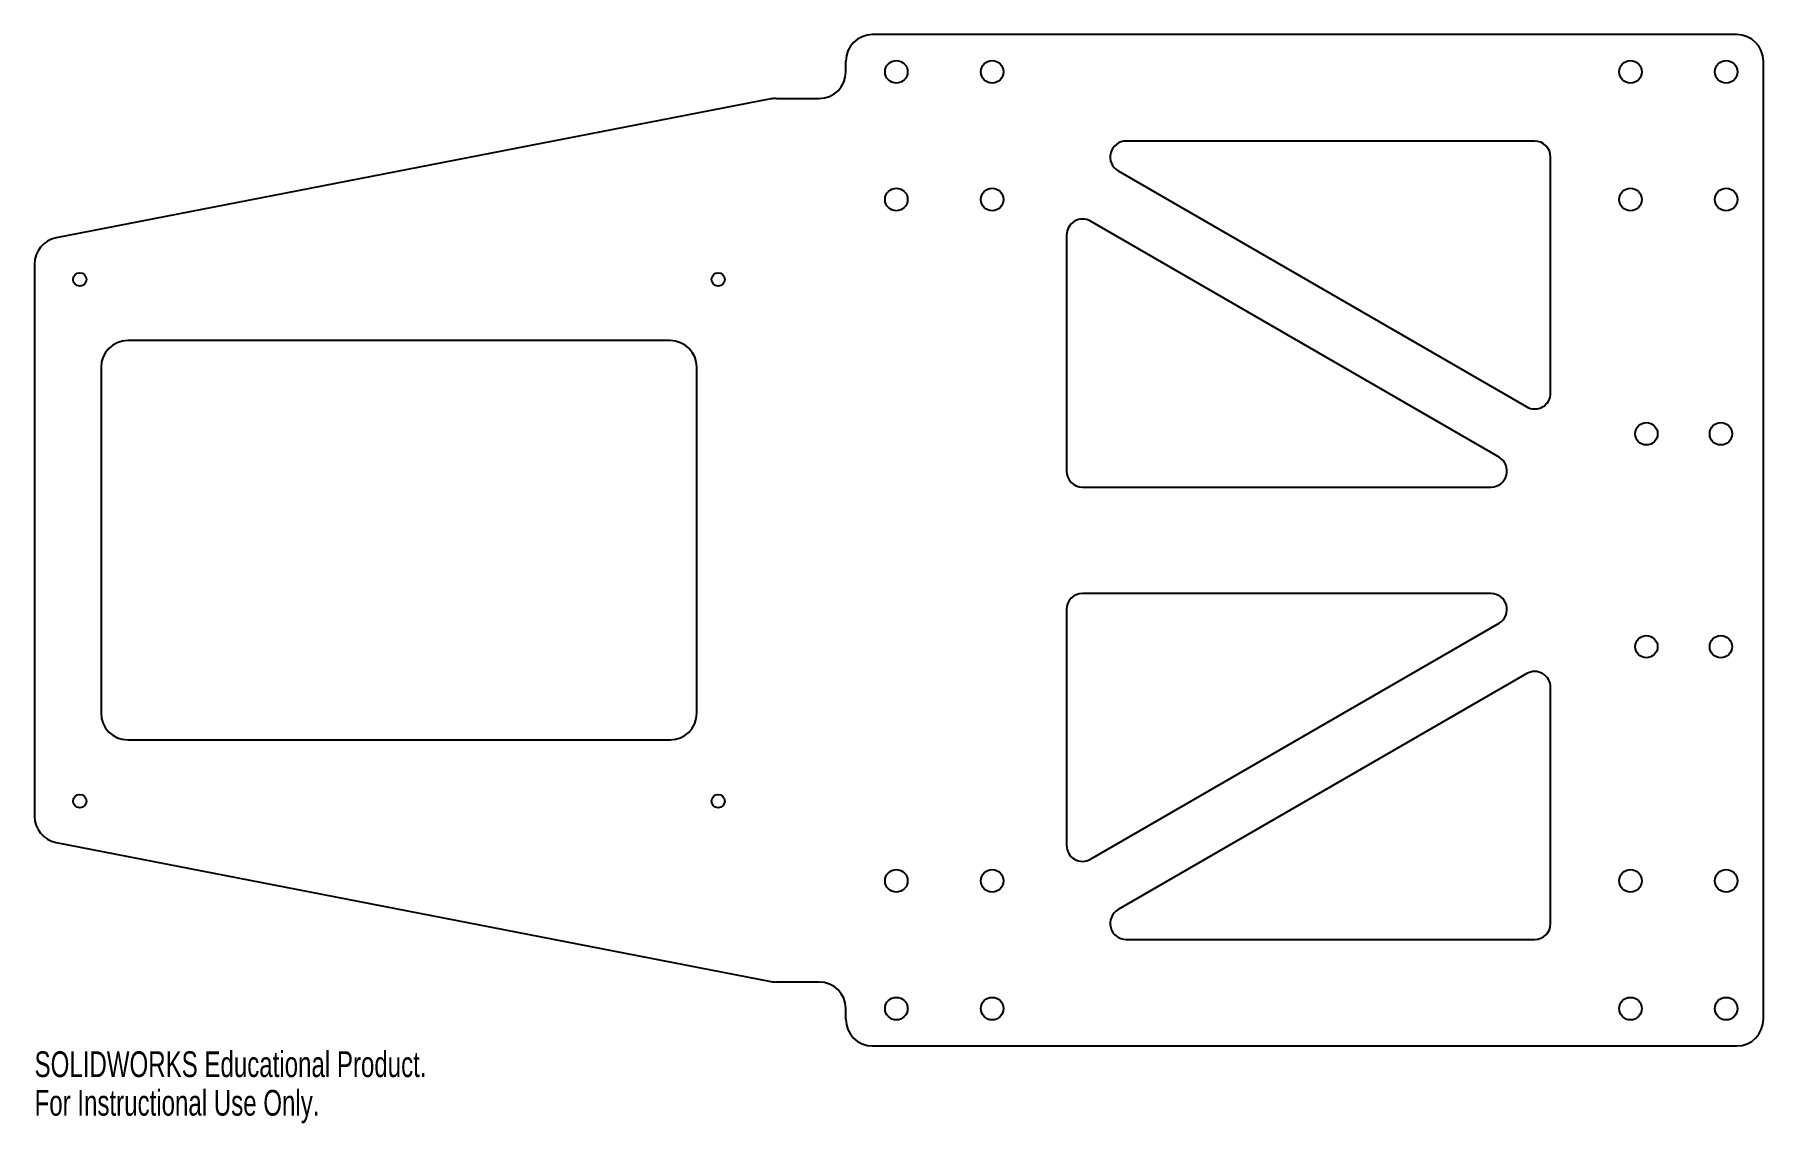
# Model space of a CAD drawing. Header units: millimetres. Extents: x -162 to 162, y -110 to 95.
import ezdxf

# ---------------------------------------------------------------- set-up
doc = ezdxf.new("R2010")
doc.units = ezdxf.units.MM
doc.styles.add('SLDTEXTSTYLE0', font='TXT', dxfattribs={"width": 0.7})

msp = doc.modelspace()

# ---------------------------------------------------------------- linework, layer by layer
at = {"color": 7, "linetype": 'Continuous', "lineweight": 25}
for p, q in [((157.5, 95), (-5, 95)), ((-10, 88), (-10, 90)), ((162.5, -90), (162.5, 90)), ((-24.07, 82.91), (-158.45, 56.79)), ((-23.12, 83), (-15, 83)), ((119.5, 75), (42.7, 75)), ((122.5, 27.66), (122.5, 72)), ((41.2, 69.4), (118, 25.06)), ((112.8, 15.6), (36, 59.94)), ((31.5, 57.34), (31.5, 13)), ((-162.5, 51.88), (-162.5, -51.88)), ((-43, 37.5), (-145, 37.5)), ((-150, 32.5), (-150, -32.5)), ((-38, -32.5), (-38, 32.5)), ((34.5, 10), (111.3, 10)), ((31.5, -13), (31.5, -57.34)), ((111.3, -10), (34.5, -10)), ((36, -59.94), (112.8, -15.6)), ((118, -25.06), (41.2, -69.4)), ((122.5, -72), (122.5, -27.66)), ((-145, -37.5), (-43, -37.5)), ((-158.45, -56.79), (-24.07, -82.91)), ((42.7, -75), (119.5, -75)), ((-15, -83), (-23.12, -83)), ((-10, -90), (-10, -88)), ((-5, -95), (157.5, -95))]:
    msp.add_line(p, q, dxfattribs=at)
for centre, radius in [((-0.5, 88), 2.12), ((17.5, 88), 2.12), ((137.5, 88), 2.12), ((155.5, 88), 2.12), ((-0.5, 64), 2.12), ((17.5, 64), 2.12), ((137.5, 64), 2.12), ((155.5, 64), 2.12), ((-154, 49), 1.25), ((-34, 49), 1.25), ((140.5, 20), 2.1), ((154.5, 20), 2.1), ((140.5, -20), 2.1), ((154.5, -20), 2.1), ((-154, -49), 1.25), ((-34, -49), 1.25), ((-0.5, -64), 2.12), ((17.5, -64), 2.12), ((137.5, -64), 2.12), ((155.5, -64), 2.12), ((-0.5, -88), 2.12), ((17.5, -88), 2.12), ((137.5, -88), 2.12), ((155.5, -88), 2.12)]:
    msp.add_circle(centre, radius, dxfattribs=at)
for centre, radius, start, end in [((-5, 90), 5, 90, 180), ((157.5, 90), 5, 0, 90), ((-15, 88), 5, 270, 0), ((-23.12, 78), 5, 90, 101), ((42.7, 72), 3, 90, 240), ((119.5, 72), 3, 0, 90), ((34.5, 57.34), 3, 60, 180), ((-157.5, 51.88), 5, 101, 180), ((-145, 32.5), 5, 90, 180), ((-43, 32.5), 5, 0, 90), ((119.5, 27.66), 3, 240, 0), ((34.5, 13), 3, 180, 270), ((111.3, 13), 3, 270, 60), ((34.5, -13), 3, 90, 180), ((111.3, -13), 3, 300, 90), ((119.5, -27.66), 3, 0, 120), ((-145, -32.5), 5, 180, 270), ((-43, -32.5), 5, 270, 0), ((-157.5, -51.88), 5, 180, 259), ((34.5, -57.34), 3, 180, 300), ((42.7, -72), 3, 120, 270), ((119.5, -72), 3, 270, 0), ((-23.12, -78), 5, 259, 270), ((-15, -88), 5, 0, 90), ((-5, -90), 5, 180, 270), ((157.5, -90), 5, 270, 0)]:
    msp.add_arc(centre, radius, start, end, dxfattribs=at)

# ---------------------------------------------------------------- texts
at = {"color": 7, "linetype": 'Continuous', "char_height": 4.8336, "attachment_point": 1, "style": 'SLDTEXTSTYLE0'}
for s, insert in [('SOLIDWORKS Educational Product.', (-162.5, -96.02)), ('For Instructional Use Only.', (-162.5, -103.27))]:
    msp.add_mtext(s, dxfattribs=dict(at, insert=insert))

doc.saveas('drawing.dxf')
